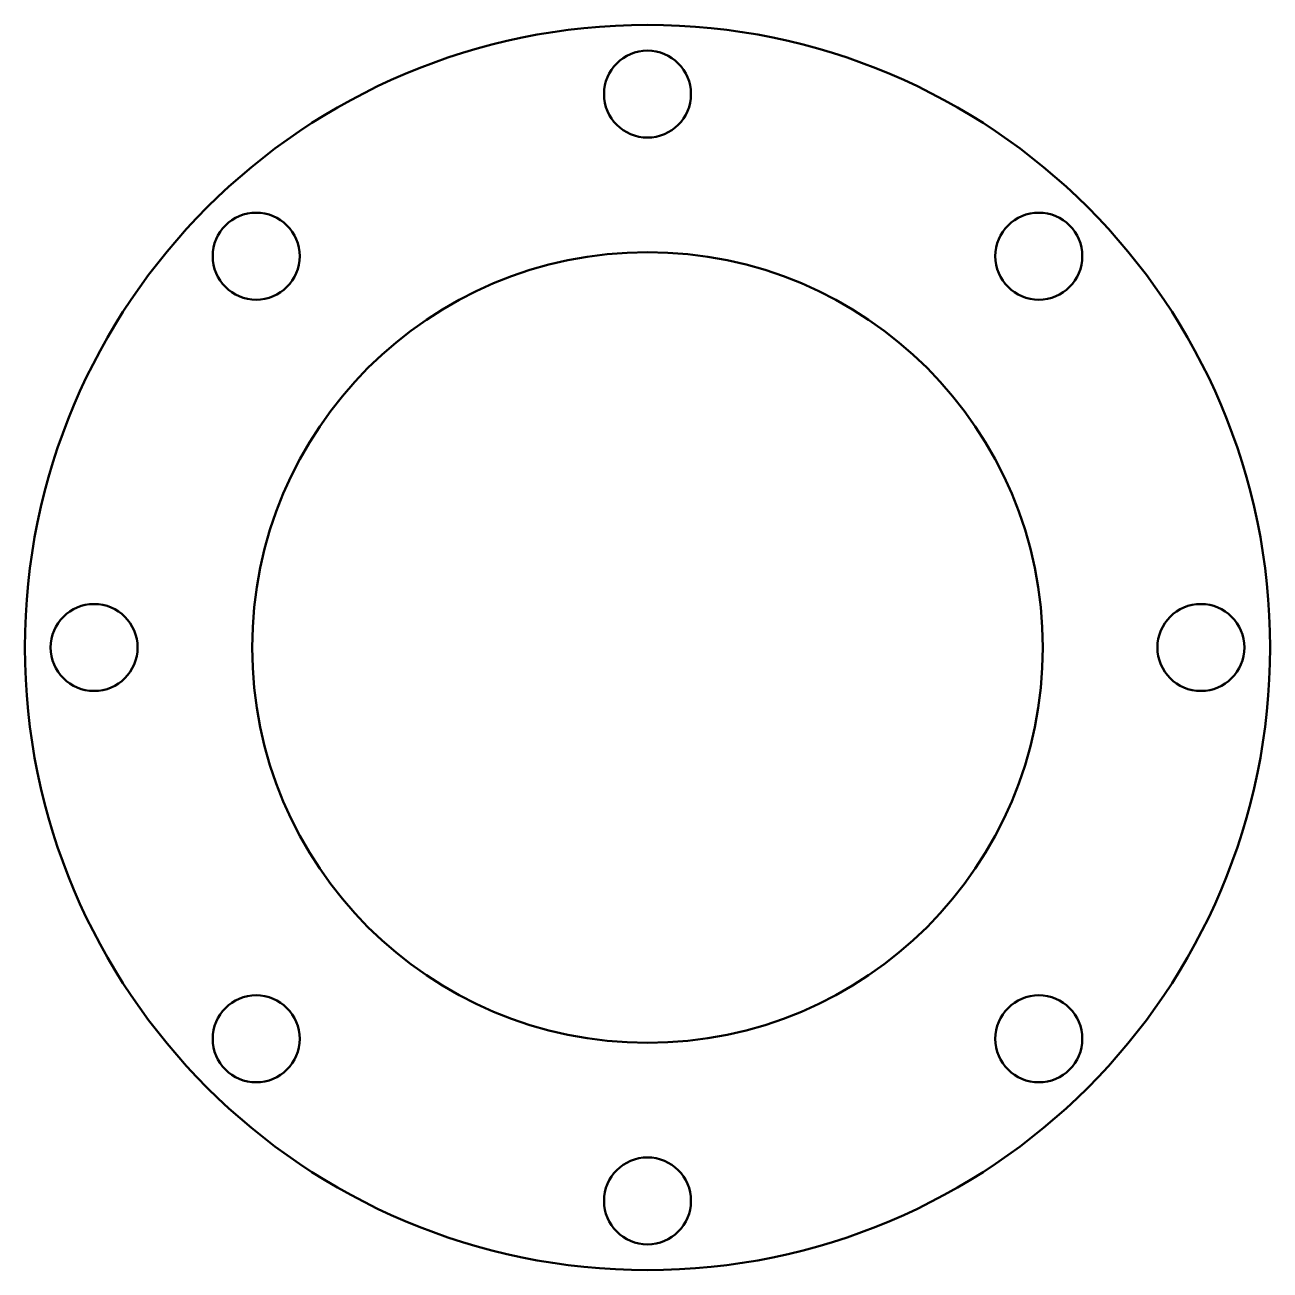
# Model space of a CAD drawing. Header units: millimetres. Extents: x 0 to 315, y 0 to 315.
import ezdxf

# ---------------------------------------------------------------- set-up
doc = ezdxf.new("R2010")
doc.units = ezdxf.units.MM
doc.layers.add('IV_INTERIOR_PROFILES', color=7, linetype='Continuous', lineweight=50)
doc.layers.add('IV_OUTER_PROFILE', color=7, linetype='Continuous', lineweight=50)

msp = doc.modelspace()

# ---------------------------------------------------------------- linework, layer by layer
at = {"layer": 'IV_INTERIOR_PROFILES'}
for centre, radius in [((157.5, 297.5), 11), ((58.51, 256.49), 11), ((256.49, 256.49), 11), ((157.5, 157.5), 100), ((17.5, 157.5), 11), ((297.5, 157.5), 11), ((58.51, 58.51), 11), ((256.49, 58.51), 11), ((157.5, 17.5), 11)]:
    msp.add_circle(centre, radius, dxfattribs=at)
at = {"layer": 'IV_OUTER_PROFILE'}
msp.add_circle((157.5, 157.5), 157.5, dxfattribs=at)

doc.saveas('drawing.dxf')
